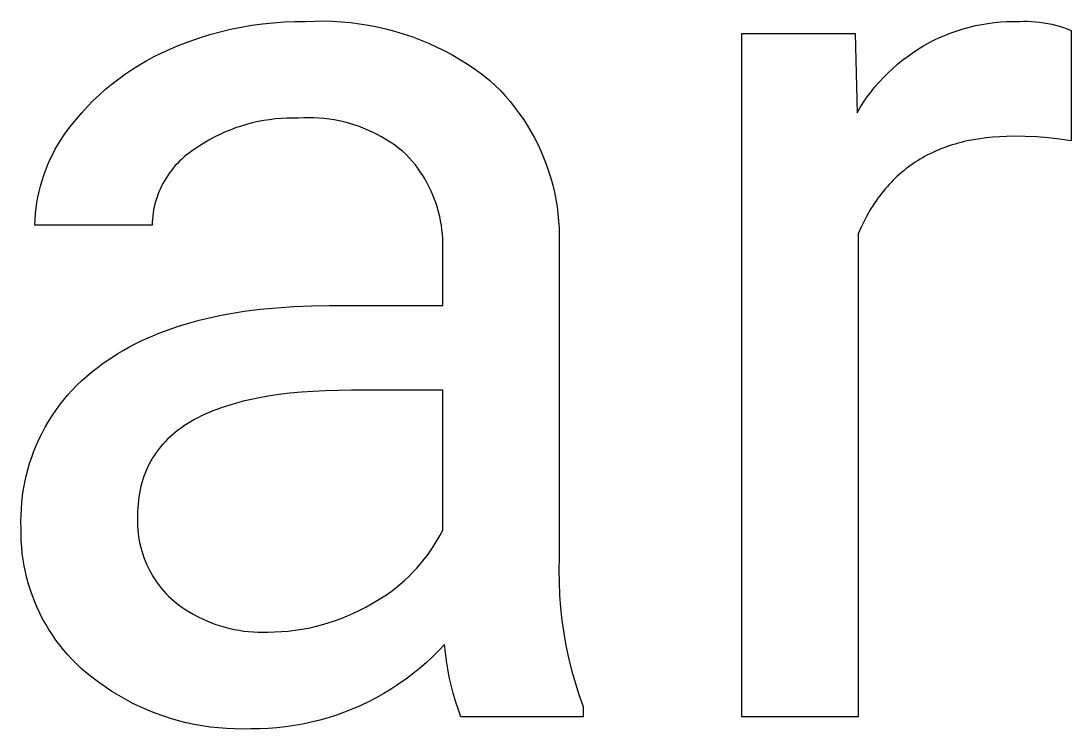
# Model space of a CAD drawing. Header units: millimetres. Extents: x 1348 to 6197, y -150 to 3238.
# Drawn here: x 4910.55 to 4952.82, y 64.24 to 92.77 of the extents above; entities that cross this region are included whole.
import ezdxf

# ---------------------------------------------------------------- set-up
doc = ezdxf.new("R2010")
doc.units = ezdxf.units.MM
doc.header["$MEASUREMENT"] = 0
doc.layers.add('Domyślny', color=7, linetype='Continuous', true_color=0x000000)

msp = doc.modelspace()

# ---------------------------------------------------------------- linework, layer by layer
at = {"layer": 'Domyślny'}
for p, q in [((4919.414, 92.52), (4919.842, 92.593)), ((4919.842, 92.593), (4920.272, 92.652)), ((4920.272, 92.652), (4920.704, 92.697)), ((4920.704, 92.697), (4921.137, 92.728)), ((4921.137, 92.728), (4921.57, 92.745)), ((4921.57, 92.745), (4922.005, 92.747)), ((4922.005, 92.747), (4922.367, 92.762)), ((4922.367, 92.762), (4922.729, 92.765)), ((4922.729, 92.765), (4923.092, 92.756)), ((4923.092, 92.756), (4923.453, 92.735)), ((4923.453, 92.735), (4923.814, 92.702)), ((4923.814, 92.702), (4924.174, 92.656)), ((4924.174, 92.656), (4924.532, 92.599)), ((4924.532, 92.599), (4924.888, 92.53)), ((4948.976, 92.578), (4949.225, 92.629)), ((4949.225, 92.629), (4949.476, 92.67)), ((4949.476, 92.67), (4949.728, 92.703)), ((4949.728, 92.703), (4949.981, 92.728)), ((4949.981, 92.728), (4950.235, 92.743)), ((4950.235, 92.743), (4950.489, 92.749)), ((4950.489, 92.749), (4950.743, 92.747)), ((4950.743, 92.747), (4950.907, 92.753)), ((4950.907, 92.753), (4951.07, 92.753)), ((4951.07, 92.753), (4951.234, 92.748)), ((4951.234, 92.748), (4951.397, 92.737)), ((4951.397, 92.737), (4951.56, 92.72)), ((4951.56, 92.72), (4951.722, 92.697)), ((4951.722, 92.697), (4951.883, 92.669)), ((4951.883, 92.669), (4952.044, 92.636)), ((4952.044, 92.636), (4952.202, 92.597)), ((4952.202, 92.597), (4952.36, 92.552)), ((4917.734, 92.086), (4918.149, 92.215)), ((4918.149, 92.215), (4918.567, 92.331)), ((4918.567, 92.331), (4918.989, 92.432)), ((4918.989, 92.432), (4919.414, 92.52)), ((4924.888, 92.53), (4925.241, 92.448)), ((4925.241, 92.448), (4925.591, 92.355)), ((4925.591, 92.355), (4925.938, 92.251)), ((4925.938, 92.251), (4926.282, 92.134)), ((4939.571, 64.732), (4939.571, 92.26)), ((4939.571, 92.26), (4944.131, 92.26)), ((4944.131, 92.26), (4944.208, 89.062)), ((4947.532, 92.097), (4947.765, 92.198)), ((4947.765, 92.198), (4948.002, 92.291)), ((4948.002, 92.291), (4948.241, 92.375)), ((4948.241, 92.375), (4948.484, 92.452)), ((4948.484, 92.452), (4948.729, 92.519)), ((4948.729, 92.519), (4948.976, 92.578)), ((4952.36, 92.552), (4952.516, 92.502)), ((4952.516, 92.502), (4952.67, 92.446)), ((4952.67, 92.446), (4952.822, 92.385)), ((4952.822, 92.385), (4952.822, 87.939)), ((4916.519, 91.618), (4916.919, 91.788)), ((4916.919, 91.788), (4917.324, 91.944)), ((4917.324, 91.944), (4917.734, 92.086)), ((4926.282, 92.134), (4926.621, 92.007)), ((4926.621, 92.007), (4926.956, 91.868)), ((4926.956, 91.868), (4927.286, 91.717)), ((4946.638, 91.613), (4946.855, 91.746)), ((4946.855, 91.746), (4947.077, 91.871)), ((4947.077, 91.871), (4947.302, 91.988)), ((4947.302, 91.988), (4947.532, 92.097)), ((4915.612, 91.173), (4915.909, 91.331)), ((4915.909, 91.331), (4916.212, 91.48)), ((4916.212, 91.48), (4916.519, 91.618)), ((4927.286, 91.717), (4927.61, 91.556)), ((4927.61, 91.556), (4927.929, 91.384)), ((4927.929, 91.384), (4928.243, 91.202)), ((4946.017, 91.172), (4946.219, 91.326)), ((4946.219, 91.326), (4946.426, 91.474)), ((4946.426, 91.474), (4946.638, 91.613)), ((4915.034, 90.825), (4915.32, 91.004)), ((4915.32, 91.004), (4915.612, 91.173)), ((4928.243, 91.202), (4928.55, 91.009)), ((4928.55, 91.009), (4928.85, 90.806)), ((4945.63, 90.842), (4945.82, 91.011)), ((4945.82, 91.011), (4946.017, 91.172)), ((4914.481, 90.439), (4914.754, 90.637)), ((4914.754, 90.637), (4915.034, 90.825)), ((4928.85, 90.806), (4929.143, 90.593)), ((4929.143, 90.593), (4929.429, 90.37)), ((4945.094, 90.3), (4945.267, 90.487)), ((4945.267, 90.487), (4945.445, 90.668)), ((4945.445, 90.668), (4945.63, 90.842)), ((4913.955, 90.017), (4914.214, 90.233)), ((4914.214, 90.233), (4914.481, 90.439)), ((4929.429, 90.37), (4929.642, 90.168)), ((4929.642, 90.168), (4929.848, 89.959)), ((4944.77, 89.908), (4944.929, 90.107)), ((4944.929, 90.107), (4945.094, 90.3)), ((4913.459, 89.56), (4913.703, 89.793)), ((4913.703, 89.793), (4913.955, 90.017)), ((4929.848, 89.959), (4930.047, 89.743)), ((4930.047, 89.743), (4930.238, 89.521)), ((4944.474, 89.495), (4944.619, 89.704)), ((4944.619, 89.704), (4944.77, 89.908)), ((4912.996, 89.07), (4913.223, 89.319)), ((4913.223, 89.319), (4913.459, 89.56)), ((4930.238, 89.521), (4930.422, 89.292)), ((4930.422, 89.292), (4930.597, 89.057)), ((4944.208, 89.062), (4944.337, 89.281)), ((4944.337, 89.281), (4944.474, 89.495)), ((4912.566, 88.55), (4912.777, 88.814)), ((4912.777, 88.814), (4912.996, 89.07)), ((4920.553, 88.789), (4920.321, 88.753)), ((4920.787, 88.817), (4920.553, 88.789)), ((4921.021, 88.837), (4920.787, 88.817)), ((4921.256, 88.849), (4921.021, 88.837)), ((4921.491, 88.853), (4921.256, 88.849)), ((4921.727, 88.849), (4921.491, 88.853)), ((4921.93, 88.861), (4921.727, 88.849)), ((4922.135, 88.865), (4921.93, 88.861)), ((4922.339, 88.862), (4922.135, 88.865)), ((4922.543, 88.852), (4922.339, 88.862)), ((4922.746, 88.835), (4922.543, 88.852)), ((4922.949, 88.811), (4922.746, 88.835)), ((4923.15, 88.78), (4922.949, 88.811)), ((4923.351, 88.742), (4923.15, 88.78)), ((4930.597, 89.057), (4930.765, 88.816)), ((4930.765, 88.816), (4930.924, 88.57)), ((4912.292, 88.184), (4912.426, 88.369)), ((4912.426, 88.369), (4912.566, 88.55)), ((4918.964, 88.371), (4918.747, 88.281)), ((4919.185, 88.454), (4918.964, 88.371)), ((4919.407, 88.529), (4919.185, 88.454)), ((4919.633, 88.597), (4919.407, 88.529)), ((4919.86, 88.657), (4919.633, 88.597)), ((4920.09, 88.709), (4919.86, 88.657)), ((4920.321, 88.753), (4920.09, 88.709)), ((4923.55, 88.698), (4923.351, 88.742)), ((4923.748, 88.646), (4923.55, 88.698)), ((4923.943, 88.587), (4923.748, 88.646)), ((4924.136, 88.522), (4923.943, 88.587)), ((4924.328, 88.45), (4924.136, 88.522)), ((4924.516, 88.372), (4924.328, 88.45)), ((4924.702, 88.287), (4924.516, 88.372)), ((4930.924, 88.57), (4931.074, 88.318)), ((4912.044, 87.799), (4912.165, 87.993)), ((4912.165, 87.993), (4912.292, 88.184)), ((4918.116, 87.966), (4917.913, 87.846)), ((4918.323, 88.078), (4918.116, 87.966)), ((4918.533, 88.183), (4918.323, 88.078)), ((4918.747, 88.281), (4918.533, 88.183)), ((4924.884, 88.195), (4924.702, 88.287)), ((4925.063, 88.098), (4924.884, 88.195)), ((4925.239, 87.994), (4925.063, 88.098)), ((4925.411, 87.884), (4925.239, 87.994)), ((4931.074, 88.318), (4931.216, 88.061)), ((4931.216, 88.061), (4931.35, 87.8)), ((4948.64, 87.93), (4948.517, 87.903)), ((4948.89, 87.98), (4948.64, 87.93)), ((4949.147, 88.022), (4948.89, 87.98)), ((4949.409, 88.057), (4949.147, 88.022)), ((4949.677, 88.084), (4949.409, 88.057)), ((4949.95, 88.103), (4949.677, 88.084)), ((4950.23, 88.115), (4949.95, 88.103)), ((4950.515, 88.118), (4950.23, 88.115)), ((4950.978, 88.113), (4950.515, 88.118)), ((4951.441, 88.093), (4950.978, 88.113)), ((4951.903, 88.057), (4951.441, 88.093)), ((4952.363, 88.006), (4951.903, 88.057)), ((4952.822, 87.939), (4952.363, 88.006)), ((4911.823, 87.398), (4911.93, 87.6)), ((4911.93, 87.6), (4912.044, 87.799)), ((4917.416, 87.517), (4917.315, 87.444)), ((4917.521, 87.587), (4917.416, 87.517)), ((4917.715, 87.72), (4917.521, 87.587)), ((4917.913, 87.846), (4917.715, 87.72)), ((4925.579, 87.769), (4925.411, 87.884)), ((4925.743, 87.647), (4925.579, 87.769)), ((4925.903, 87.52), (4925.743, 87.647)), ((4926.058, 87.388), (4925.903, 87.52)), ((4931.35, 87.8), (4931.474, 87.534)), ((4931.474, 87.534), (4931.589, 87.264)), ((4947.365, 87.519), (4947.258, 87.47)), ((4947.474, 87.566), (4947.365, 87.519)), ((4947.584, 87.611), (4947.474, 87.566)), ((4947.696, 87.654), (4947.584, 87.611)), ((4947.809, 87.695), (4947.696, 87.654)), ((4947.923, 87.735), (4947.809, 87.695)), ((4948.039, 87.772), (4947.923, 87.735)), ((4948.156, 87.808), (4948.039, 87.772)), ((4948.275, 87.841), (4948.156, 87.808)), ((4948.395, 87.873), (4948.275, 87.841)), ((4948.517, 87.903), (4948.395, 87.873)), ((4911.63, 86.982), (4911.723, 87.192)), ((4911.723, 87.192), (4911.823, 87.398)), ((4916.934, 87.118), (4916.846, 87.028)), ((4917.025, 87.204), (4916.934, 87.118)), ((4917.119, 87.287), (4917.025, 87.204)), ((4917.215, 87.367), (4917.119, 87.287)), ((4917.315, 87.444), (4917.215, 87.367)), ((4926.181, 87.256), (4926.058, 87.388)), ((4926.298, 87.12), (4926.181, 87.256)), ((4926.411, 86.98), (4926.298, 87.12)), ((4931.589, 87.264), (4931.694, 86.99)), ((4946.646, 87.136), (4946.549, 87.074)), ((4946.744, 87.197), (4946.646, 87.136)), ((4946.844, 87.255), (4946.744, 87.197)), ((4946.945, 87.312), (4946.844, 87.255)), ((4947.048, 87.366), (4946.945, 87.312)), ((4947.153, 87.419), (4947.048, 87.366)), ((4947.258, 87.47), (4947.153, 87.419)), ((4911.467, 86.554), (4911.545, 86.77)), ((4911.545, 86.77), (4911.63, 86.982)), ((4916.601, 86.743), (4916.526, 86.642)), ((4916.679, 86.841), (4916.601, 86.743)), ((4916.761, 86.936), (4916.679, 86.841)), ((4916.846, 87.028), (4916.761, 86.936)), ((4926.52, 86.837), (4926.411, 86.98)), ((4926.623, 86.69), (4926.52, 86.837)), ((4926.721, 86.54), (4926.623, 86.69)), ((4931.694, 86.99), (4931.791, 86.713)), ((4931.791, 86.713), (4931.878, 86.433)), ((4946.085, 86.733), (4945.997, 86.66)), ((4946.175, 86.805), (4946.085, 86.733)), ((4946.266, 86.875), (4946.175, 86.805)), ((4946.359, 86.944), (4946.266, 86.875)), ((4946.453, 87.01), (4946.359, 86.944)), ((4946.549, 87.074), (4946.453, 87.01)), ((4911.333, 86.116), (4911.396, 86.336)), ((4911.396, 86.336), (4911.467, 86.554)), ((4916.321, 86.327), (4916.26, 86.217)), ((4916.386, 86.434), (4916.321, 86.327)), ((4916.454, 86.539), (4916.386, 86.434)), ((4916.526, 86.642), (4916.454, 86.539)), ((4926.814, 86.386), (4926.721, 86.54)), ((4926.902, 86.229), (4926.814, 86.386)), ((4931.878, 86.433), (4931.955, 86.15)), ((4945.576, 86.262), (4945.497, 86.176)), ((4945.657, 86.345), (4945.576, 86.262)), ((4945.74, 86.427), (4945.657, 86.345)), ((4945.824, 86.506), (4945.74, 86.427)), ((4945.91, 86.584), (4945.824, 86.506)), ((4945.997, 86.66), (4945.91, 86.584)), ((4911.231, 85.67), (4911.278, 85.894)), ((4911.278, 85.894), (4911.333, 86.116)), ((4916.1, 85.877), (4916.054, 85.76)), ((4916.149, 85.992), (4916.1, 85.877)), ((4916.203, 86.105), (4916.149, 85.992)), ((4916.26, 86.217), (4916.203, 86.105)), ((4926.985, 86.07), (4926.902, 86.229)), ((4927.061, 85.907), (4926.985, 86.07)), ((4927.133, 85.742), (4927.061, 85.907)), ((4931.955, 86.15), (4932.022, 85.864)), ((4932.022, 85.864), (4932.08, 85.577)), ((4945.192, 85.816), (4945.12, 85.721)), ((4945.266, 85.909), (4945.192, 85.816)), ((4945.342, 86), (4945.266, 85.909)), ((4945.418, 86.089), (4945.342, 86)), ((4945.497, 86.176), (4945.418, 86.089)), ((4911.159, 85.218), (4911.191, 85.445)), ((4911.191, 85.445), (4911.231, 85.67)), ((4915.941, 85.401), (4915.912, 85.279)), ((4915.975, 85.522), (4915.941, 85.401)), ((4916.013, 85.641), (4915.975, 85.522)), ((4916.054, 85.76), (4916.013, 85.641)), ((4927.199, 85.575), (4927.133, 85.742)), ((4927.259, 85.406), (4927.199, 85.575)), ((4927.313, 85.235), (4927.259, 85.406)), ((4932.08, 85.577), (4932.128, 85.287)), ((4944.911, 85.424), (4944.844, 85.322)), ((4944.979, 85.525), (4944.911, 85.424)), ((4945.049, 85.624), (4944.979, 85.525)), ((4945.12, 85.721), (4945.049, 85.624)), ((4911.119, 84.762), (4911.135, 84.99)), ((4911.135, 84.99), (4911.159, 85.218)), ((4915.865, 85.032), (4915.849, 84.908)), ((4915.887, 85.156), (4915.865, 85.032)), ((4915.912, 85.279), (4915.887, 85.156)), ((4927.362, 85.062), (4927.313, 85.235)), ((4927.404, 84.887), (4927.362, 85.062)), ((4932.128, 85.287), (4932.165, 84.996)), ((4932.165, 84.996), (4932.193, 84.704)), ((4944.653, 85.002), (4944.592, 84.892)), ((4944.715, 85.111), (4944.653, 85.002)), ((4944.779, 85.217), (4944.715, 85.111)), ((4944.844, 85.322), (4944.779, 85.217)), ((4911.11, 84.533), (4911.119, 84.762)), ((4915.827, 84.658), (4915.823, 84.533)), ((4915.836, 84.783), (4915.827, 84.658)), ((4915.849, 84.908), (4915.836, 84.783)), ((4927.441, 84.711), (4927.404, 84.887)), ((4927.471, 84.534), (4927.441, 84.711)), ((4932.193, 84.704), (4932.211, 84.411)), ((4944.475, 84.666), (4944.363, 84.432)), ((4944.592, 84.892), (4944.475, 84.666)), ((4915.823, 84.533), (4911.11, 84.533)), ((4927.496, 84.356), (4927.471, 84.534)), ((4927.514, 84.177), (4927.496, 84.356)), ((4927.527, 83.998), (4927.514, 84.177)), ((4932.211, 84.411), (4932.219, 84.118)), ((4944.363, 84.432), (4944.257, 84.19)), ((4944.257, 84.19), (4944.257, 64.732)), ((4927.533, 83.819), (4927.527, 83.998)), ((4927.534, 83.639), (4927.533, 83.819)), ((4932.219, 84.118), (4932.217, 83.825)), ((4932.217, 83.825), (4932.217, 71.164)), ((4927.528, 83.459), (4927.534, 83.639)), ((4927.528, 81.297), (4927.528, 83.459)), ((4920.181, 81.15), (4920.847, 81.214)), ((4920.847, 81.214), (4921.533, 81.26)), ((4921.533, 81.26), (4922.24, 81.288)), ((4922.24, 81.288), (4922.968, 81.297)), ((4922.968, 81.297), (4927.528, 81.297)), ((4917.726, 80.708), (4918.015, 80.779)), ((4918.015, 80.779), (4918.309, 80.846)), ((4918.309, 80.846), (4918.608, 80.908)), ((4918.608, 80.908), (4918.912, 80.966)), ((4918.912, 80.966), (4919.536, 81.067)), ((4919.536, 81.067), (4920.181, 81.15)), ((4916.36, 80.282), (4916.623, 80.376)), ((4916.623, 80.376), (4916.891, 80.466)), ((4916.891, 80.466), (4917.164, 80.551)), ((4917.164, 80.551), (4917.442, 80.632)), ((4917.442, 80.632), (4917.726, 80.708)), ((4915.36, 79.858), (4915.602, 79.971)), ((4915.602, 79.971), (4915.849, 80.079)), ((4915.849, 80.079), (4916.102, 80.183)), ((4916.102, 80.183), (4916.36, 80.282)), ((4914.443, 79.361), (4914.664, 79.492)), ((4914.664, 79.492), (4914.891, 79.618)), ((4914.891, 79.618), (4915.123, 79.74)), ((4915.123, 79.74), (4915.36, 79.858)), ((4913.809, 78.939), (4914.015, 79.084)), ((4914.015, 79.084), (4914.226, 79.225)), ((4914.226, 79.225), (4914.443, 79.361)), ((4913.387, 78.618), (4913.595, 78.782)), ((4913.595, 78.782), (4913.809, 78.939)), ((4912.797, 78.085), (4912.987, 78.269)), ((4912.987, 78.269), (4913.184, 78.447)), ((4913.184, 78.447), (4913.387, 78.618)), ((4912.435, 77.697), (4912.613, 77.894)), ((4912.613, 77.894), (4912.797, 78.085)), ((4921.836, 77.808), (4921.373, 77.763)), ((4922.315, 77.842), (4921.836, 77.808)), ((4922.811, 77.867), (4922.315, 77.842)), ((4923.324, 77.882), (4922.811, 77.867)), ((4923.854, 77.887), (4923.324, 77.882)), ((4927.528, 77.887), (4923.854, 77.887)), ((4927.528, 72.253), (4927.528, 77.887)), ((4912.101, 77.284), (4912.265, 77.493)), ((4912.265, 77.493), (4912.435, 77.697)), ((4919.312, 77.393), (4919.129, 77.343)), ((4919.499, 77.441), (4919.312, 77.393)), ((4919.69, 77.487), (4919.499, 77.441)), ((4920.086, 77.571), (4919.69, 77.487)), ((4920.498, 77.645), (4920.086, 77.571)), ((4920.927, 77.709), (4920.498, 77.645)), ((4921.373, 77.763), (4920.927, 77.709)), ((4911.797, 76.85), (4911.945, 77.07)), ((4911.945, 77.07), (4912.101, 77.284)), ((4918.12, 76.988), (4917.966, 76.92)), ((4918.277, 77.053), (4918.12, 76.988)), ((4918.439, 77.116), (4918.277, 77.053)), ((4918.605, 77.176), (4918.439, 77.116)), ((4918.776, 77.234), (4918.605, 77.176)), ((4918.95, 77.29), (4918.776, 77.234)), ((4919.129, 77.343), (4918.95, 77.29)), ((4911.523, 76.396), (4911.656, 76.625)), ((4911.656, 76.625), (4911.797, 76.85)), ((4917.261, 76.544), (4917.133, 76.461)), ((4917.394, 76.624), (4917.261, 76.544)), ((4917.531, 76.702), (4917.394, 76.624)), ((4917.672, 76.777), (4917.531, 76.702)), ((4917.817, 76.85), (4917.672, 76.777)), ((4917.966, 76.92), (4917.817, 76.85)), ((4911.28, 75.924), (4911.397, 76.162)), ((4911.397, 76.162), (4911.523, 76.396)), ((4916.662, 76.106), (4916.555, 76.011)), ((4916.774, 76.198), (4916.662, 76.106)), ((4916.889, 76.288), (4916.774, 76.198)), ((4917.009, 76.376), (4916.889, 76.288)), ((4917.133, 76.461), (4917.009, 76.376)), ((4911.071, 75.436), (4911.172, 75.682)), ((4911.172, 75.682), (4911.28, 75.924)), ((4916.258, 75.711), (4916.168, 75.606)), ((4916.353, 75.814), (4916.258, 75.711)), ((4916.452, 75.914), (4916.353, 75.814)), ((4916.555, 76.011), (4916.452, 75.914)), ((4910.979, 75.187), (4911.071, 75.436)), ((4915.922, 75.277), (4915.885, 75.22)), ((4915.96, 75.334), (4915.922, 75.277)), ((4916, 75.389), (4915.96, 75.334)), ((4916.04, 75.445), (4916, 75.389)), ((4916.082, 75.499), (4916.04, 75.445)), ((4916.124, 75.553), (4916.082, 75.499)), ((4916.168, 75.606), (4916.124, 75.553)), ((4910.822, 74.681), (4910.896, 74.936)), ((4910.896, 74.936), (4910.979, 75.187)), ((4915.683, 74.865), (4915.653, 74.804)), ((4915.714, 74.926), (4915.683, 74.865)), ((4915.746, 74.986), (4915.714, 74.926)), ((4915.779, 75.045), (4915.746, 74.986)), ((4915.813, 75.104), (4915.779, 75.045)), ((4915.848, 75.162), (4915.813, 75.104)), ((4915.885, 75.22), (4915.848, 75.162)), ((4910.699, 74.165), (4910.756, 74.424)), ((4910.756, 74.424), (4910.822, 74.681)), ((4915.495, 74.423), (4915.451, 74.291)), ((4915.543, 74.552), (4915.495, 74.423)), ((4915.569, 74.616), (4915.543, 74.552)), ((4915.596, 74.679), (4915.569, 74.616)), ((4915.624, 74.742), (4915.596, 74.679)), ((4915.653, 74.804), (4915.624, 74.742)), ((4910.651, 73.904), (4910.699, 74.165)), ((4915.375, 74.019), (4915.344, 73.88)), ((4915.411, 74.156), (4915.375, 74.019)), ((4915.451, 74.291), (4915.411, 74.156)), ((4910.583, 73.378), (4910.613, 73.641)), ((4910.613, 73.641), (4910.651, 73.904)), ((4915.293, 73.594), (4915.274, 73.447)), ((4915.316, 73.738), (4915.293, 73.594)), ((4915.344, 73.88), (4915.316, 73.738)), ((4910.562, 73.113), (4910.583, 73.378)), ((4915.249, 73.146), (4915.243, 72.992)), ((4915.259, 73.298), (4915.249, 73.146)), ((4915.274, 73.447), (4915.259, 73.298)), ((4910.548, 72.583), (4910.55, 72.848)), ((4910.55, 72.848), (4910.562, 73.113)), ((4915.24, 72.835), (4915.235, 72.692)), ((4915.243, 72.992), (4915.24, 72.835)), ((4910.555, 72.318), (4910.548, 72.583)), ((4910.553, 72.066), (4910.555, 72.318)), ((4915.235, 72.692), (4915.235, 72.548)), ((4915.235, 72.548), (4915.24, 72.404)), ((4915.24, 72.404), (4915.25, 72.261)), ((4910.56, 71.813), (4910.553, 72.066)), ((4915.25, 72.261), (4915.264, 72.118)), ((4915.264, 72.118), (4915.283, 71.975)), ((4915.283, 71.975), (4915.307, 71.833)), ((4927.306, 71.844), (4927.42, 72.047)), ((4927.42, 72.047), (4927.528, 72.253)), ((4910.576, 71.562), (4910.56, 71.813)), ((4910.6, 71.311), (4910.576, 71.562)), ((4915.307, 71.833), (4915.336, 71.693)), ((4915.336, 71.693), (4915.369, 71.553)), ((4915.369, 71.553), (4915.407, 71.414)), ((4926.922, 71.261), (4927.057, 71.451)), ((4927.057, 71.451), (4927.184, 71.646)), ((4927.184, 71.646), (4927.306, 71.844)), ((4910.633, 71.06), (4910.6, 71.311)), ((4910.675, 70.812), (4910.633, 71.06)), ((4915.407, 71.414), (4915.45, 71.277)), ((4915.45, 71.277), (4915.497, 71.141)), ((4915.497, 71.141), (4915.549, 71.007)), ((4926.635, 70.895), (4926.782, 71.076)), ((4926.782, 71.076), (4926.922, 71.261)), ((4932.217, 71.164), (4932.206, 70.653)), ((4910.725, 70.564), (4910.675, 70.812)), ((4915.549, 71.007), (4915.605, 70.875)), ((4915.605, 70.875), (4915.666, 70.744)), ((4915.666, 70.744), (4915.731, 70.616)), ((4915.731, 70.616), (4915.8, 70.49)), ((4926.323, 70.55), (4926.482, 70.72)), ((4926.482, 70.72), (4926.635, 70.895)), ((4932.206, 70.653), (4932.211, 70.141)), ((4910.783, 70.319), (4910.725, 70.564)), ((4910.85, 70.076), (4910.783, 70.319)), ((4915.8, 70.49), (4915.874, 70.367)), ((4915.874, 70.367), (4915.952, 70.246)), ((4915.952, 70.246), (4916.033, 70.127)), ((4925.814, 70.073), (4925.989, 70.226)), ((4925.989, 70.226), (4926.159, 70.385)), ((4926.159, 70.385), (4926.323, 70.55)), ((4910.925, 69.835), (4910.85, 70.076)), ((4911.008, 69.597), (4910.925, 69.835)), ((4916.033, 70.127), (4916.119, 70.012)), ((4916.119, 70.012), (4916.209, 69.899)), ((4916.209, 69.899), (4916.302, 69.79)), ((4916.302, 69.79), (4916.399, 69.683)), ((4925.26, 69.649), (4925.449, 69.784)), ((4925.449, 69.784), (4925.634, 69.925)), ((4925.634, 69.925), (4925.814, 70.073)), ((4932.211, 70.141), (4932.233, 69.63)), ((4911.099, 69.361), (4911.008, 69.597)), ((4911.198, 69.13), (4911.099, 69.361)), ((4916.399, 69.683), (4916.499, 69.58)), ((4916.499, 69.58), (4916.603, 69.481)), ((4916.603, 69.481), (4916.71, 69.385)), ((4916.71, 69.385), (4916.862, 69.266)), ((4924.665, 69.284), (4924.867, 69.399)), ((4924.867, 69.399), (4925.066, 69.521)), ((4925.066, 69.521), (4925.26, 69.649)), ((4932.233, 69.63), (4932.272, 69.119)), ((4911.305, 68.901), (4911.198, 69.13)), ((4916.862, 69.266), (4917.019, 69.153)), ((4917.019, 69.153), (4917.18, 69.045)), ((4917.18, 69.045), (4917.344, 68.942)), ((4917.344, 68.942), (4917.511, 68.846)), ((4923.938, 68.902), (4924.184, 69.021)), ((4924.184, 69.021), (4924.427, 69.149)), ((4924.427, 69.149), (4924.665, 69.284)), ((4932.272, 69.119), (4932.327, 68.611)), ((4911.42, 68.677), (4911.305, 68.901)), ((4911.543, 68.456), (4911.42, 68.677)), ((4917.511, 68.846), (4917.682, 68.755)), ((4917.682, 68.755), (4917.856, 68.67)), ((4917.856, 68.67), (4918.032, 68.591)), ((4918.032, 68.591), (4918.212, 68.518)), ((4918.212, 68.518), (4918.393, 68.451)), ((4922.652, 68.433), (4922.915, 68.51)), ((4922.915, 68.51), (4923.176, 68.595)), ((4923.176, 68.595), (4923.433, 68.689)), ((4923.433, 68.689), (4923.687, 68.791)), ((4923.687, 68.791), (4923.938, 68.902)), ((4932.327, 68.611), (4932.4, 68.104)), ((4911.673, 68.24), (4911.543, 68.456)), ((4911.81, 68.028), (4911.673, 68.24)), ((4918.393, 68.451), (4918.577, 68.391)), ((4918.577, 68.391), (4918.763, 68.337)), ((4918.763, 68.337), (4918.95, 68.289)), ((4918.95, 68.289), (4919.139, 68.247)), ((4919.139, 68.247), (4919.329, 68.213)), ((4919.329, 68.213), (4919.521, 68.184)), ((4919.521, 68.184), (4919.713, 68.163)), ((4919.713, 68.163), (4919.906, 68.148)), ((4919.906, 68.148), (4920.099, 68.139)), ((4920.099, 68.139), (4920.292, 68.137)), ((4920.292, 68.137), (4920.486, 68.142)), ((4920.486, 68.142), (4920.76, 68.147)), ((4920.76, 68.147), (4921.033, 68.16)), ((4921.033, 68.16), (4921.306, 68.183)), ((4921.306, 68.183), (4921.579, 68.215)), ((4921.579, 68.215), (4921.85, 68.256)), ((4921.85, 68.256), (4922.119, 68.306)), ((4922.119, 68.306), (4922.387, 68.365)), ((4922.387, 68.365), (4922.652, 68.433)), ((4932.4, 68.104), (4932.489, 67.6)), ((4911.954, 67.821), (4911.81, 68.028)), ((4912.106, 67.62), (4911.954, 67.821)), ((4927.604, 67.647), (4927.363, 67.392)), ((4927.634, 67.315), (4927.604, 67.647)), ((4912.264, 67.423), (4912.106, 67.62)), ((4912.429, 67.232), (4912.264, 67.423)), ((4912.6, 67.047), (4912.429, 67.232)), ((4927.363, 67.392), (4927.114, 67.145)), ((4927.675, 66.984), (4927.634, 67.315)), ((4932.489, 67.6), (4932.595, 67.099)), ((4912.778, 66.868), (4912.6, 67.047)), ((4912.961, 66.695), (4912.778, 66.868)), ((4926.857, 66.907), (4926.591, 66.678)), ((4927.114, 67.145), (4926.857, 66.907)), ((4927.727, 66.655), (4927.675, 66.984)), ((4932.595, 67.099), (4932.717, 66.602)), ((4913.151, 66.528), (4912.961, 66.695)), ((4913.404, 66.321), (4913.151, 66.528)), ((4926.319, 66.457), (4926.039, 66.246)), ((4926.591, 66.678), (4926.319, 66.457)), ((4927.789, 66.328), (4927.727, 66.655)), ((4932.717, 66.602), (4932.855, 66.109)), ((4913.664, 66.123), (4913.404, 66.321)), ((4913.931, 65.934), (4913.664, 66.123)), ((4925.752, 66.044), (4925.458, 65.852)), ((4926.039, 66.246), (4925.752, 66.044)), ((4927.863, 66.003), (4927.789, 66.328)), ((4927.947, 65.68), (4927.863, 66.003)), ((4932.855, 66.109), (4933.01, 65.621)), ((4914.204, 65.753), (4913.931, 65.934)), ((4914.482, 65.583), (4914.204, 65.753)), ((4914.767, 65.421), (4914.482, 65.583)), ((4925.159, 65.67), (4924.853, 65.498)), ((4925.458, 65.852), (4925.159, 65.67)), ((4928.041, 65.36), (4927.947, 65.68)), ((4933.01, 65.621), (4933.18, 65.139)), ((4915.056, 65.269), (4914.767, 65.421)), ((4915.351, 65.127), (4915.056, 65.269)), ((4915.65, 64.995), (4915.351, 65.127)), ((4924.225, 65.186), (4923.903, 65.046)), ((4924.541, 65.337), (4924.225, 65.186)), ((4924.853, 65.498), (4924.541, 65.337)), ((4928.147, 65.044), (4928.041, 65.36)), ((4933.18, 65.139), (4933.18, 64.732)), ((4915.954, 64.874), (4915.65, 64.995)), ((4916.261, 64.762), (4915.954, 64.874)), ((4916.572, 64.661), (4916.261, 64.762)), ((4922.913, 64.691), (4922.576, 64.595)), ((4923.247, 64.798), (4922.913, 64.691)), ((4923.577, 64.916), (4923.247, 64.798)), ((4923.903, 65.046), (4923.577, 64.916)), ((4928.262, 64.732), (4928.147, 65.044)), ((4933.18, 64.732), (4928.262, 64.732)), ((4944.257, 64.732), (4939.571, 64.732)), ((4916.887, 64.571), (4916.572, 64.661)), ((4917.204, 64.491), (4916.887, 64.571)), ((4917.523, 64.422), (4917.204, 64.491)), ((4917.845, 64.364), (4917.523, 64.422)), ((4918.169, 64.316), (4917.845, 64.364)), ((4918.494, 64.28), (4918.169, 64.316)), ((4918.82, 64.255), (4918.494, 64.28)), ((4920.502, 64.262), (4920.151, 64.247)), ((4920.851, 64.288), (4920.502, 64.262)), ((4921.2, 64.326), (4920.851, 64.288)), ((4921.547, 64.376), (4921.2, 64.326)), ((4921.893, 64.438), (4921.547, 64.376)), ((4922.236, 64.511), (4921.893, 64.438)), ((4922.576, 64.595), (4922.236, 64.511)), ((4919.147, 64.24), (4918.82, 64.255)), ((4919.474, 64.237), (4919.147, 64.24)), ((4919.801, 64.244), (4919.474, 64.237)), ((4920.151, 64.247), (4919.801, 64.244))]:
    msp.add_line(p, q, dxfattribs=at)

doc.saveas('drawing.dxf')
